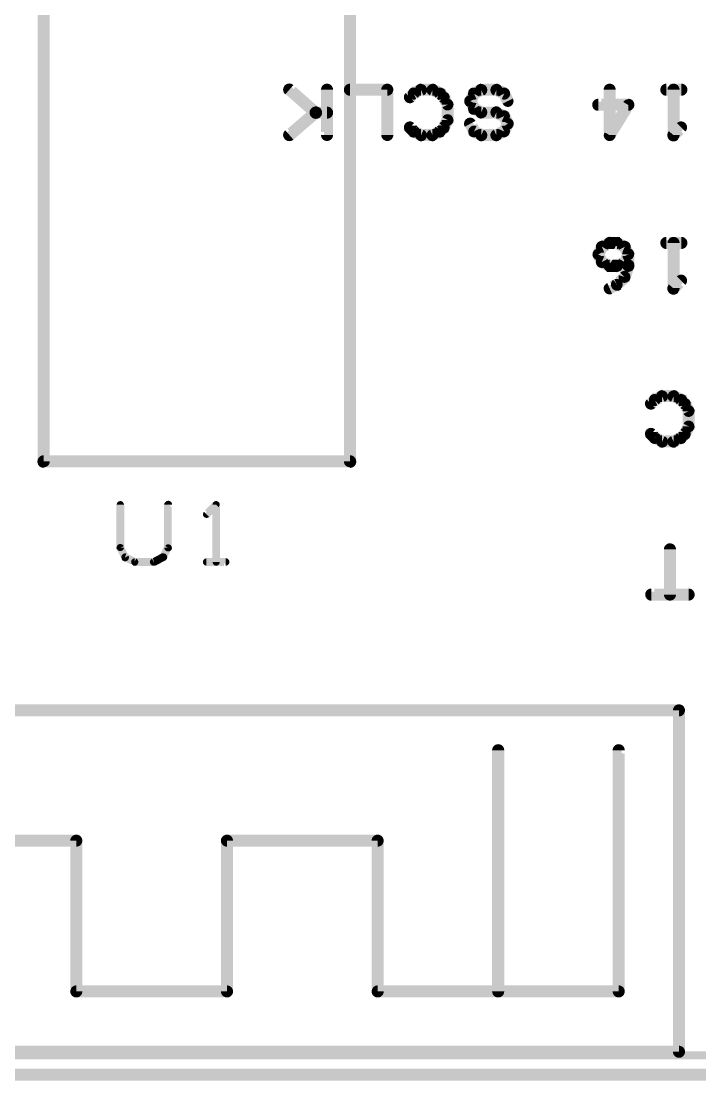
# Model space of a CAD drawing. Extents: x -1.7 to 62.6, y -2.2 to 33.2.
# Drawn here: x 40.27 to 51.52, y -2.06 to 15.56 of the extents above; entities that cross this region are included whole.
import ezdxf

# ---------------------------------------------------------------- set-up
doc = ezdxf.new("R2010")
doc.units = 0
doc.layers.add('_BOARD', color=254, linetype='CONTINUOUS')
doc.layers.add('TOP_SILK', color=1, linetype='CONTINUOUS')

msp = doc.modelspace()

# ---------------------------------------------------------------- linework, layer by layer
at = {"layer": '_BOARD', "color": 3}
msp.add_lwpolyline([(-1.59, -1.59, 0.13, 0.13, 0), (62.55, -1.59, 0, 0, 0), (62.55, -1.59, 0.06, 0.06, 0), (62.55, -1.62, 0.06, 0.06, 1), (62.55, -1.56, 0, 0, 0), (62.52, -1.59, 0.06, 0.06, 1), (62.58, -1.59, 0, 0, 0), (62.55, -1.59, 0, 0, 0), (62.55, -1.59, 0.13, 0.13, 0), (62.55, 32.07, 0, 0, 0), (62.55, 32.07, 0.06, 0.06, 0), (62.58, 32.07, 0.06, 0.06, 1), (62.52, 32.07, 0, 0, 0), (62.55, 32.04, 0.06, 0.06, 1), (62.55, 32.1, 0, 0, 0), (62.55, 32.07, 0, 0, 0), (62.55, 32.07, 0.13, 0.13, 0), (-1.59, 32.07, 0.13, 0.13, 0)], format="xyseb", dxfattribs=at)
at = {"layer": 'TOP_SILK', "color": 2}
for points in [[(54.61, -1.91, 0.2, 0.2, 0), (31.75, -1.91, 0, 0, 0), (31.75, -1.91, 0.1, 0.1, 0), (31.75, -1.96, 0.1, 0.1, -1), (31.75, -1.85, 0, 0, 0), (31.79, -1.87, 0.1, 0.1, -1), (31.71, -1.94, 0, 0, 0), (31.75, -1.91, 0, 0, 0), (31.75, -1.91, 0.2, 0.2, 0), (29.84, 0, 0, 0, 0), (29.84, 0, 0.1, 0.1, 0), (29.81, -0.04, 0.1, 0.1, -1), (29.88, 0.04, 0, 0, 0), (29.89, 0, 0.1, 0.1, -1), (29.8, 0, 0, 0, 0), (29.84, 0, 0, 0, 0), (29.84, 0, 0.2, 0.2, 0), (29.84, 33.02, 0, 0, 0)], [(45.72, 24.77, 0.2, 0.2, 0), (45.72, 8.26, 0, 0, 0), (45.72, 8.26, 0.1, 0.1, 0), (45.67, 8.26, 0.1, 0.1, 1), (45.77, 8.26, 0, 0, 0), (45.72, 8.2, 0.1, 0.1, 1), (45.72, 8.31, 0, 0, 0), (45.72, 8.26, 0, 0, 0), (45.72, 8.26, 0.2, 0.2, 0), (40.64, 8.26, 0.2, 0.2, 0), (40.64, 8.26, 0, 0, 0), (40.64, 8.26, 0.1, 0.1, 0), (40.64, 8.31, 0.1, 0.1, 1), (40.64, 8.2, 0, 0, 0), (40.59, 8.26, 0.1, 0.1, 1), (40.69, 8.26, 0, 0, 0), (40.64, 8.26, 0, 0, 0), (40.64, 8.26, 0.2, 0.2, 0), (40.64, 24.77, 0, 0, 0)], [(45.12, 14, 0.1, 0.1, 1), (45.19, 14.08, 0, 0, 0), (45.15, 14.04, 0, 0, 0), (45.15, 14.04, 0.2, 0.2, 0), (44.72, 14.42, 0.2, 0.2, 0), (44.72, 14.42, 0, 0, 0), (44.72, 14.42, 0.1, 0.1, 0), (44.75, 14.46, 0.1, 0.1, 1), (44.68, 14.38, 0, 0, 0)], [(45.39, 14.42, 0.1, 0.1, 1), (45.29, 14.42, 0, 0, 0), (45.34, 14.42, 0, 0, 0), (45.34, 14.42, 0.2, 0.2, 0), (45.34, 13.67, 0.2, 0.2, 0), (45.34, 13.67, 0, 0, 0), (45.34, 13.67, 0.1, 0.1, 0), (45.29, 13.67, 0.1, 0.1, 1), (45.39, 13.67, 0, 0, 0)], [(46.34, 14.37, 0.1, 0.1, 1), (46.34, 14.47, 0, 0, 0), (46.34, 14.42, 0, 0, 0), (46.34, 14.42, 0.2, 0.2, 0), (45.72, 14.42, 0.2, 0.2, 0), (45.72, 14.42, 0, 0, 0), (45.72, 14.42, 0.1, 0.1, 0), (45.72, 14.47, 0.1, 0.1, 1), (45.72, 14.37, 0, 0, 0)], [(46.29, 13.67, 0.1, 0.1, 1), (46.39, 13.67, 0, 0, 0), (46.34, 13.67, 0, 0, 0), (46.34, 13.67, 0.2, 0.2, 0), (46.34, 14.42, 0.2, 0.2, 0), (46.34, 14.42, 0, 0, 0), (46.34, 14.42, 0.1, 0.1, 0), (46.39, 14.42, 0.1, 0.1, 1), (46.29, 14.42, 0, 0, 0)], [(46.68, 14.33, 0.1, 0.1, 1), (46.75, 14.26, 0, 0, 0), (46.72, 14.29, 0, 0, 0), (46.72, 14.29, 0.2, 0.2, 0), (46.78, 14.36, 0.2, 0.2, 0), (46.78, 14.36, 0, 0, 0), (46.78, 14.36, 0.1, 0.1, 0), (46.81, 14.32, 0.1, 0.1, 1), (46.74, 14.39, 0, 0, 0)], [(46.76, 14.4, 0.1, 0.1, 1), (46.8, 14.31, 0, 0, 0), (46.78, 14.36, 0, 0, 0), (46.78, 14.36, 0.2, 0.2, 0), (46.9, 14.42, 0.2, 0.2, 0), (46.9, 14.42, 0, 0, 0), (46.9, 14.42, 0.1, 0.1, 0), (46.92, 14.37, 0.1, 0.1, 1), (46.88, 14.46, 0, 0, 0)], [(46.9, 14.47, 0.1, 0.1, 1), (46.9, 14.37, 0, 0, 0), (46.9, 14.42, 0, 0, 0), (46.9, 14.42, 0.2, 0.2, 0), (47.09, 14.42, 0.2, 0.2, 0), (47.09, 14.42, 0, 0, 0), (47.09, 14.42, 0.1, 0.1, 0), (47.09, 14.37, 0.1, 0.1, 1), (47.09, 14.47, 0, 0, 0)], [(47.11, 14.46, 0.1, 0.1, 1), (47.07, 14.37, 0, 0, 0), (47.09, 14.42, 0, 0, 0), (47.09, 14.42, 0.2, 0.2, 0), (47.22, 14.36, 0.2, 0.2, 0), (47.22, 14.36, 0, 0, 0), (47.22, 14.36, 0.1, 0.1, 0), (47.19, 14.31, 0.1, 0.1, 1), (47.24, 14.4, 0, 0, 0)], [(47.25, 14.39, 0.1, 0.1, 1), (47.18, 14.32, 0, 0, 0), (47.22, 14.36, 0, 0, 0), (47.22, 14.36, 0.2, 0.2, 0), (47.28, 14.29, 0.2, 0.2, 0), (47.28, 14.29, 0, 0, 0), (47.28, 14.29, 0.1, 0.1, 0), (47.24, 14.26, 0.1, 0.1, 1), (47.31, 14.33, 0, 0, 0)], [(47.82, 14.33, 0.1, 0.1, 1), (47.73, 14.38, 0, 0, 0), (47.78, 14.36, 0, 0, 0), (47.78, 14.36, 0.2, 0.2, 0), (47.72, 14.23, 0.2, 0.2, 0), (47.72, 14.23, 0, 0, 0), (47.72, 14.23, 0.1, 0.1, 0), (47.67, 14.25, 0.1, 0.1, 1), (47.76, 14.21, 0, 0, 0)], [(47.92, 14.37, 0.1, 0.1, 1), (47.88, 14.46, 0, 0, 0), (47.9, 14.42, 0, 0, 0), (47.9, 14.42, 0.2, 0.2, 0), (47.78, 14.36, 0.2, 0.2, 0), (47.78, 14.36, 0, 0, 0), (47.78, 14.36, 0.1, 0.1, 0), (47.76, 14.4, 0.1, 0.1, 1), (47.8, 14.31, 0, 0, 0)], [(48.15, 14.37, 0.1, 0.1, 1), (48.15, 14.47, 0, 0, 0), (48.15, 14.42, 0, 0, 0), (48.15, 14.42, 0.2, 0.2, 0), (47.9, 14.42, 0.2, 0.2, 0), (47.9, 14.42, 0, 0, 0), (47.9, 14.42, 0.1, 0.1, 0), (47.9, 14.47, 0.1, 0.1, 1), (47.9, 14.37, 0, 0, 0)], [(48.26, 14.31, 0.1, 0.1, 1), (48.3, 14.4, 0, 0, 0), (48.28, 14.36, 0, 0, 0), (48.28, 14.36, 0.2, 0.2, 0), (48.15, 14.42, 0.2, 0.2, 0), (48.15, 14.42, 0, 0, 0), (48.15, 14.42, 0.1, 0.1, 0), (48.17, 14.46, 0.1, 0.1, 1), (48.13, 14.37, 0, 0, 0)], [(48.3, 14.21, 0.1, 0.1, 1), (48.38, 14.25, 0, 0, 0), (48.34, 14.23, 0, 0, 0), (48.34, 14.23, 0.2, 0.2, 0), (48.28, 14.36, 0.2, 0.2, 0), (48.28, 14.36, 0, 0, 0), (48.28, 14.36, 0.1, 0.1, 0), (48.32, 14.38, 0.1, 0.1, 1), (48.23, 14.33, 0, 0, 0)], [(50.08, 14.42, 0.1, 0.1, 1), (49.98, 14.42, 0, 0, 0), (50.03, 14.42, 0, 0, 0), (50.03, 14.42, 0.2, 0.2, 0), (50.03, 13.67, 0.2, 0.2, 0), (50.03, 13.67, 0, 0, 0), (50.03, 13.67, 0.1, 0.1, 0), (49.98, 13.67, 0.1, 0.1, 1), (50.08, 13.67, 0, 0, 0)], [(51.22, 14.37, 0.1, 0.1, 1), (51.22, 14.47, 0, 0, 0), (51.22, 14.42, 0, 0, 0), (51.22, 14.42, 0.2, 0.2, 0), (50.97, 14.42, 0.2, 0.2, 0), (50.97, 14.42, 0, 0, 0), (50.97, 14.42, 0.1, 0.1, 0), (50.97, 14.47, 0.1, 0.1, 1), (50.97, 14.37, 0, 0, 0)], [(51.14, 14.42, 0.1, 0.1, 1), (51.04, 14.42, 0, 0, 0), (51.09, 14.42, 0, 0, 0), (51.09, 14.42, 0.2, 0.2, 0), (51.09, 13.67, 0.2, 0.2, 0), (51.09, 13.67, 0, 0, 0), (51.09, 13.67, 0.1, 0.1, 0), (51.04, 13.67, 0.1, 0.1, 1), (51.14, 13.67, 0, 0, 0)], [(47.32, 14.31, 0.1, 0.1, 1), (47.23, 14.27, 0, 0, 0), (47.28, 14.29, 0, 0, 0), (47.28, 14.29, 0.2, 0.2, 0), (47.34, 14.17, 0.2, 0.2, 0), (47.34, 14.17, 0, 0, 0), (47.34, 14.17, 0.1, 0.1, 0), (47.3, 14.15, 0.1, 0.1, 1), (47.38, 14.19, 0, 0, 0)], [(47.39, 14.17, 0.1, 0.1, 1), (47.29, 14.17, 0, 0, 0), (47.34, 14.17, 0, 0, 0), (47.34, 14.17, 0.2, 0.2, 0), (47.34, 13.92, 0.2, 0.2, 0), (47.34, 13.92, 0, 0, 0), (47.34, 13.92, 0.1, 0.1, 0), (47.29, 13.92, 0.1, 0.1, 1), (47.39, 13.92, 0, 0, 0)], [(47.76, 14.25, 0.1, 0.1, 1), (47.67, 14.21, 0, 0, 0), (47.72, 14.23, 0, 0, 0), (47.72, 14.23, 0.2, 0.2, 0), (47.78, 14.11, 0.2, 0.2, 0), (47.78, 14.11, 0, 0, 0), (47.78, 14.11, 0.1, 0.1, 0), (47.73, 14.08, 0.1, 0.1, 1), (47.82, 14.13, 0, 0, 0)], [(50.34, 14.12, 0.1, 0.1, 1), (50.34, 14.22, 0, 0, 0), (50.34, 14.17, 0, 0, 0), (50.34, 14.17, 0.2, 0.2, 0), (49.84, 14.17, 0.2, 0.2, 0), (49.84, 14.17, 0, 0, 0), (49.84, 14.17, 0.1, 0.1, 0), (49.84, 14.22, 0.1, 0.1, 1), (49.84, 14.12, 0, 0, 0)], [(49.99, 13.69, 0.1, 0.1, 1), (50.07, 13.64, 0, 0, 0), (50.03, 13.67, 0, 0, 0), (50.03, 13.67, 0.2, 0.2, 0), (50.34, 14.17, 0.2, 0.2, 0), (50.34, 14.17, 0, 0, 0), (50.34, 14.17, 0.1, 0.1, 0), (50.38, 14.14, 0.1, 0.1, 1), (50.3, 14.19, 0, 0, 0)], [(45.19, 14, 0.1, 0.1, 1), (45.12, 14.08, 0, 0, 0), (45.15, 14.04, 0, 0, 0), (45.15, 14.04, 0.2, 0.2, 0), (44.72, 13.67, 0.2, 0.2, 0), (44.72, 13.67, 0, 0, 0), (44.72, 13.67, 0.1, 0.1, 0), (44.68, 13.71, 0.1, 0.1, 1), (44.75, 13.63, 0, 0, 0)], [(45.34, 13.99, 0.1, 0.1, 1), (45.34, 14.09, 0, 0, 0), (45.34, 14.04, 0, 0, 0), (45.34, 14.04, 0.2, 0.2, 0), (45.15, 14.04, 0.2, 0.2, 0), (45.15, 14.04, 0, 0, 0), (45.15, 14.04, 0.1, 0.1, 0), (45.15, 14.09, 0.1, 0.1, 1), (45.15, 13.99, 0, 0, 0)], [(47.8, 14.15, 0.1, 0.1, 1), (47.76, 14.06, 0, 0, 0), (47.78, 14.11, 0, 0, 0), (47.78, 14.11, 0.2, 0.2, 0), (47.9, 14.04, 0.2, 0.2, 0), (47.9, 14.04, 0, 0, 0), (47.9, 14.04, 0.1, 0.1, 0), (47.88, 14, 0.1, 0.1, 1), (47.92, 14.09, 0, 0, 0)], [(47.9, 14.09, 0.1, 0.1, 1), (47.9, 13.99, 0, 0, 0), (47.9, 14.04, 0, 0, 0), (47.9, 14.04, 0.2, 0.2, 0), (48.15, 14.04, 0.2, 0.2, 0), (48.15, 14.04, 0, 0, 0), (48.15, 14.04, 0.1, 0.1, 0), (48.15, 13.99, 0.1, 0.1, 1), (48.15, 14.09, 0, 0, 0)], [(48.17, 14.09, 0.1, 0.1, 1), (48.13, 14, 0, 0, 0), (48.15, 14.04, 0, 0, 0), (48.15, 14.04, 0.2, 0.2, 0), (48.28, 13.98, 0.2, 0.2, 0), (48.28, 13.98, 0, 0, 0), (48.28, 13.98, 0.1, 0.1, 0), (48.26, 13.94, 0.1, 0.1, 1), (48.3, 14.02, 0, 0, 0)], [(48.32, 14, 0.1, 0.1, 1), (48.23, 13.96, 0, 0, 0), (48.28, 13.98, 0, 0, 0), (48.28, 13.98, 0.2, 0.2, 0), (48.34, 13.86, 0.2, 0.2, 0), (48.34, 13.86, 0, 0, 0), (48.34, 13.86, 0.1, 0.1, 0), (48.3, 13.83, 0.1, 0.1, 1), (48.38, 13.88, 0, 0, 0)], [(46.74, 13.69, 0.1, 0.1, 1), (46.81, 13.77, 0, 0, 0), (46.78, 13.73, 0, 0, 0), (46.78, 13.73, 0.2, 0.2, 0), (46.72, 13.79, 0.2, 0.2, 0), (46.72, 13.79, 0, 0, 0), (46.72, 13.79, 0.1, 0.1, 0), (46.75, 13.83, 0.1, 0.1, 1), (46.68, 13.76, 0, 0, 0)], [(47.31, 13.76, 0.1, 0.1, 1), (47.24, 13.83, 0, 0, 0), (47.28, 13.79, 0, 0, 0), (47.28, 13.79, 0.2, 0.2, 0), (47.22, 13.73, 0.2, 0.2, 0), (47.22, 13.73, 0, 0, 0), (47.22, 13.73, 0.1, 0.1, 0), (47.18, 13.77, 0.1, 0.1, 1), (47.25, 13.69, 0, 0, 0)], [(47.38, 13.9, 0.1, 0.1, 1), (47.3, 13.94, 0, 0, 0), (47.34, 13.92, 0, 0, 0), (47.34, 13.92, 0.2, 0.2, 0), (47.28, 13.79, 0.2, 0.2, 0), (47.28, 13.79, 0, 0, 0), (47.28, 13.79, 0.1, 0.1, 0), (47.23, 13.81, 0.1, 0.1, 1), (47.32, 13.77, 0, 0, 0)], [(47.73, 13.71, 0.1, 0.1, 1), (47.82, 13.75, 0, 0, 0), (47.78, 13.73, 0, 0, 0), (47.78, 13.73, 0.2, 0.2, 0), (47.72, 13.86, 0.2, 0.2, 0), (47.72, 13.86, 0, 0, 0), (47.72, 13.86, 0.1, 0.1, 0), (47.76, 13.88, 0.1, 0.1, 1), (47.67, 13.83, 0, 0, 0)], [(48.38, 13.83, 0.1, 0.1, 1), (48.3, 13.88, 0, 0, 0), (48.34, 13.86, 0, 0, 0), (48.34, 13.86, 0.2, 0.2, 0), (48.28, 13.73, 0.2, 0.2, 0), (48.28, 13.73, 0, 0, 0), (48.28, 13.73, 0.1, 0.1, 0), (48.23, 13.75, 0.1, 0.1, 1), (48.32, 13.71, 0, 0, 0)], [(51.05, 13.7, 0.1, 0.1, 1), (51.13, 13.63, 0, 0, 0), (51.09, 13.67, 0, 0, 0), (51.09, 13.67, 0.2, 0.2, 0), (51.22, 13.79, 0.2, 0.2, 0), (51.22, 13.79, 0, 0, 0), (51.22, 13.79, 0.1, 0.1, 0), (51.25, 13.76, 0.1, 0.1, 1), (51.18, 13.83, 0, 0, 0)], [(46.88, 13.62, 0.1, 0.1, 1), (46.92, 13.71, 0, 0, 0), (46.9, 13.67, 0, 0, 0), (46.9, 13.67, 0.2, 0.2, 0), (46.78, 13.73, 0.2, 0.2, 0), (46.78, 13.73, 0, 0, 0), (46.78, 13.73, 0.1, 0.1, 0), (46.8, 13.77, 0.1, 0.1, 1), (46.76, 13.69, 0, 0, 0)], [(47.09, 13.62, 0.1, 0.1, 1), (47.09, 13.72, 0, 0, 0), (47.09, 13.67, 0, 0, 0), (47.09, 13.67, 0.2, 0.2, 0), (46.9, 13.67, 0.2, 0.2, 0), (46.9, 13.67, 0, 0, 0), (46.9, 13.67, 0.1, 0.1, 0), (46.9, 13.72, 0.1, 0.1, 1), (46.9, 13.62, 0, 0, 0)], [(47.24, 13.69, 0.1, 0.1, 1), (47.19, 13.77, 0, 0, 0), (47.22, 13.73, 0, 0, 0), (47.22, 13.73, 0.2, 0.2, 0), (47.09, 13.67, 0.2, 0.2, 0), (47.09, 13.67, 0, 0, 0), (47.09, 13.67, 0.1, 0.1, 0), (47.07, 13.71, 0.1, 0.1, 1), (47.11, 13.62, 0, 0, 0)], [(47.88, 13.62, 0.1, 0.1, 1), (47.92, 13.71, 0, 0, 0), (47.9, 13.67, 0, 0, 0), (47.9, 13.67, 0.2, 0.2, 0), (47.78, 13.73, 0.2, 0.2, 0), (47.78, 13.73, 0, 0, 0), (47.78, 13.73, 0.1, 0.1, 0), (47.8, 13.77, 0.1, 0.1, 1), (47.76, 13.69, 0, 0, 0)], [(48.15, 13.62, 0.1, 0.1, 1), (48.15, 13.72, 0, 0, 0), (48.15, 13.67, 0, 0, 0), (48.15, 13.67, 0.2, 0.2, 0), (47.9, 13.67, 0.2, 0.2, 0), (47.9, 13.67, 0, 0, 0), (47.9, 13.67, 0.1, 0.1, 0), (47.9, 13.72, 0.1, 0.1, 1), (47.9, 13.62, 0, 0, 0)], [(48.3, 13.69, 0.1, 0.1, 1), (48.26, 13.77, 0, 0, 0), (48.28, 13.73, 0, 0, 0), (48.28, 13.73, 0.2, 0.2, 0), (48.15, 13.67, 0.2, 0.2, 0), (48.15, 13.67, 0, 0, 0), (48.15, 13.67, 0.1, 0.1, 0), (48.13, 13.71, 0.1, 0.1, 1), (48.17, 13.62, 0, 0, 0)], [(49.88, 11.86, 0.1, 0.1, 1), (49.92, 11.77, 0, 0, 0), (49.9, 11.81, 0, 0, 0), (49.9, 11.81, 0.2, 0.2, 0), (50.03, 11.88, 0.2, 0.2, 0), (50.03, 11.88, 0, 0, 0), (50.03, 11.88, 0.1, 0.1, 0), (50.05, 11.83, 0.1, 0.1, 1), (50.01, 11.92, 0, 0, 0)], [(50.03, 11.93, 0.1, 0.1, 1), (50.03, 11.83, 0, 0, 0), (50.03, 11.88, 0, 0, 0), (50.03, 11.88, 0.2, 0.2, 0), (50.15, 11.88, 0.2, 0.2, 0), (50.15, 11.88, 0, 0, 0), (50.15, 11.88, 0.1, 0.1, 0), (50.15, 11.83, 0.1, 0.1, 1), (50.15, 11.93, 0, 0, 0)], [(50.17, 11.92, 0.1, 0.1, 1), (50.13, 11.83, 0, 0, 0), (50.15, 11.88, 0, 0, 0), (50.15, 11.88, 0.2, 0.2, 0), (50.28, 11.81, 0.2, 0.2, 0), (50.28, 11.81, 0, 0, 0), (50.28, 11.81, 0.1, 0.1, 0), (50.26, 11.77, 0.1, 0.1, 1), (50.3, 11.86, 0, 0, 0)], [(51.22, 11.83, 0.1, 0.1, 1), (51.22, 11.93, 0, 0, 0), (51.22, 11.88, 0, 0, 0), (51.22, 11.88, 0.2, 0.2, 0), (50.97, 11.88, 0.2, 0.2, 0), (50.97, 11.88, 0, 0, 0), (50.97, 11.88, 0.1, 0.1, 0), (50.97, 11.93, 0.1, 0.1, 1), (50.97, 11.83, 0, 0, 0)], [(51.14, 11.88, 0.1, 0.1, 1), (51.04, 11.88, 0, 0, 0), (51.09, 11.88, 0, 0, 0), (51.09, 11.88, 0.2, 0.2, 0), (51.09, 11.13, 0.2, 0.2, 0), (51.09, 11.13, 0, 0, 0), (51.09, 11.13, 0.1, 0.1, 0), (51.04, 11.13, 0.1, 0.1, 1), (51.14, 11.13, 0, 0, 0)], [(49.8, 11.71, 0.1, 0.1, 1), (49.88, 11.67, 0, 0, 0), (49.84, 11.69, 0, 0, 0), (49.84, 11.69, 0.2, 0.2, 0), (49.9, 11.81, 0.2, 0.2, 0), (49.9, 11.81, 0, 0, 0), (49.9, 11.81, 0.1, 0.1, 0), (49.95, 11.79, 0.1, 0.1, 1), (49.86, 11.84, 0, 0, 0)], [(49.86, 11.54, 0.1, 0.1, 1), (49.95, 11.59, 0, 0, 0), (49.9, 11.56, 0, 0, 0), (49.9, 11.56, 0.2, 0.2, 0), (49.84, 11.69, 0.2, 0.2, 0), (49.84, 11.69, 0, 0, 0), (49.84, 11.69, 0.1, 0.1, 0), (49.88, 11.71, 0.1, 0.1, 1), (49.8, 11.67, 0, 0, 0)], [(50.32, 11.84, 0.1, 0.1, 1), (50.23, 11.79, 0, 0, 0), (50.28, 11.81, 0, 0, 0), (50.28, 11.81, 0.2, 0.2, 0), (50.34, 11.69, 0.2, 0.2, 0), (50.34, 11.69, 0, 0, 0), (50.34, 11.69, 0.1, 0.1, 0), (50.3, 11.67, 0.1, 0.1, 1), (50.38, 11.71, 0, 0, 0)], [(50.38, 11.67, 0.1, 0.1, 1), (50.3, 11.71, 0, 0, 0), (50.34, 11.69, 0, 0, 0), (50.34, 11.69, 0.2, 0.2, 0), (50.28, 11.56, 0.2, 0.2, 0), (50.28, 11.56, 0, 0, 0), (50.28, 11.56, 0.1, 0.1, 0), (50.23, 11.59, 0.1, 0.1, 1), (50.32, 11.54, 0, 0, 0)], [(50.39, 11.69, 0.1, 0.1, 1), (50.29, 11.69, 0, 0, 0), (50.34, 11.69, 0, 0, 0), (50.34, 11.69, 0.2, 0.2, 0), (50.34, 11.5, 0.2, 0.2, 0), (50.34, 11.5, 0, 0, 0), (50.34, 11.5, 0.1, 0.1, 0), (50.29, 11.5, 0.1, 0.1, 1), (50.39, 11.5, 0, 0, 0)], [(50.01, 11.46, 0.1, 0.1, 1), (50.05, 11.55, 0, 0, 0), (50.03, 11.5, 0, 0, 0), (50.03, 11.5, 0.2, 0.2, 0), (49.9, 11.56, 0.2, 0.2, 0), (49.9, 11.56, 0, 0, 0), (49.9, 11.56, 0.1, 0.1, 0), (49.92, 11.61, 0.1, 0.1, 1), (49.88, 11.52, 0, 0, 0)], [(50.15, 11.45, 0.1, 0.1, 1), (50.15, 11.55, 0, 0, 0), (50.15, 11.5, 0, 0, 0), (50.15, 11.5, 0.2, 0.2, 0), (50.03, 11.5, 0.2, 0.2, 0), (50.03, 11.5, 0, 0, 0), (50.03, 11.5, 0.1, 0.1, 0), (50.03, 11.55, 0.1, 0.1, 1), (50.03, 11.45, 0, 0, 0)], [(50.3, 11.52, 0.1, 0.1, 1), (50.26, 11.61, 0, 0, 0), (50.28, 11.56, 0, 0, 0), (50.28, 11.56, 0.2, 0.2, 0), (50.15, 11.5, 0.2, 0.2, 0), (50.15, 11.5, 0, 0, 0), (50.15, 11.5, 0.1, 0.1, 0), (50.13, 11.55, 0.1, 0.1, 1), (50.17, 11.46, 0, 0, 0)], [(50.39, 11.49, 0.1, 0.1, 1), (50.29, 11.52, 0, 0, 0), (50.34, 11.5, 0, 0, 0), (50.34, 11.5, 0.2, 0.2, 0), (50.28, 11.31, 0.2, 0.2, 0), (50.28, 11.31, 0, 0, 0), (50.28, 11.31, 0.1, 0.1, 0), (50.23, 11.33, 0.1, 0.1, 1), (50.32, 11.3, 0, 0, 0)], [(50.31, 11.28, 0.1, 0.1, 1), (50.24, 11.35, 0, 0, 0), (50.28, 11.31, 0, 0, 0), (50.28, 11.31, 0.2, 0.2, 0), (50.15, 11.19, 0.2, 0.2, 0), (50.15, 11.19, 0, 0, 0), (50.15, 11.19, 0.1, 0.1, 0), (50.12, 11.23, 0.1, 0.1, 1), (50.19, 11.15, 0, 0, 0)], [(50.17, 11.15, 0.1, 0.1, 1), (50.13, 11.23, 0, 0, 0), (50.15, 11.19, 0, 0, 0), (50.15, 11.19, 0.2, 0.2, 0), (50.03, 11.13, 0.2, 0.2, 0), (50.03, 11.13, 0, 0, 0), (50.03, 11.13, 0.1, 0.1, 0), (50.01, 11.17, 0.1, 0.1, 1), (50.05, 11.08, 0, 0, 0)], [(51.05, 11.16, 0.1, 0.1, 1), (51.13, 11.09, 0, 0, 0), (51.09, 11.13, 0, 0, 0), (51.09, 11.13, 0.2, 0.2, 0), (51.22, 11.25, 0.2, 0.2, 0), (51.22, 11.25, 0, 0, 0), (51.22, 11.25, 0.1, 0.1, 0), (51.25, 11.22, 0.1, 0.1, 1), (51.18, 11.29, 0, 0, 0)], [(50.68, 9.25, 0.1, 0.1, 1), (50.75, 9.18, 0, 0, 0), (50.72, 9.21, 0, 0, 0), (50.72, 9.21, 0.2, 0.2, 0), (50.78, 9.28, 0.2, 0.2, 0), (50.78, 9.28, 0, 0, 0), (50.78, 9.28, 0.1, 0.1, 0), (50.81, 9.24, 0.1, 0.1, 1), (50.74, 9.31, 0, 0, 0)], [(50.76, 9.32, 0.1, 0.1, 1), (50.8, 9.23, 0, 0, 0), (50.78, 9.28, 0, 0, 0), (50.78, 9.28, 0.2, 0.2, 0), (50.9, 9.34, 0.2, 0.2, 0), (50.9, 9.34, 0, 0, 0), (50.9, 9.34, 0.1, 0.1, 0), (50.92, 9.29, 0.1, 0.1, 1), (50.88, 9.38, 0, 0, 0)], [(50.9, 9.39, 0.1, 0.1, 1), (50.9, 9.29, 0, 0, 0), (50.9, 9.34, 0, 0, 0), (50.9, 9.34, 0.2, 0.2, 0), (51.09, 9.34, 0.2, 0.2, 0), (51.09, 9.34, 0, 0, 0), (51.09, 9.34, 0.1, 0.1, 0), (51.09, 9.29, 0.1, 0.1, 1), (51.09, 9.39, 0, 0, 0)], [(51.11, 9.38, 0.1, 0.1, 1), (51.07, 9.29, 0, 0, 0), (51.09, 9.34, 0, 0, 0), (51.09, 9.34, 0.2, 0.2, 0), (51.22, 9.28, 0.2, 0.2, 0), (51.22, 9.28, 0, 0, 0), (51.22, 9.28, 0.1, 0.1, 0), (51.19, 9.23, 0.1, 0.1, 1), (51.24, 9.32, 0, 0, 0)], [(51.25, 9.31, 0.1, 0.1, 1), (51.18, 9.24, 0, 0, 0), (51.22, 9.28, 0, 0, 0), (51.22, 9.28, 0.2, 0.2, 0), (51.28, 9.21, 0.2, 0.2, 0), (51.28, 9.21, 0, 0, 0), (51.28, 9.21, 0.1, 0.1, 0), (51.24, 9.18, 0.1, 0.1, 1), (51.31, 9.25, 0, 0, 0)], [(51.32, 9.23, 0.1, 0.1, 1), (51.23, 9.19, 0, 0, 0), (51.28, 9.21, 0, 0, 0), (51.28, 9.21, 0.2, 0.2, 0), (51.34, 9.09, 0.2, 0.2, 0), (51.34, 9.09, 0, 0, 0), (51.34, 9.09, 0.1, 0.1, 0), (51.3, 9.07, 0.1, 0.1, 1), (51.38, 9.11, 0, 0, 0)], [(51.39, 9.09, 0.1, 0.1, 1), (51.29, 9.09, 0, 0, 0), (51.34, 9.09, 0, 0, 0), (51.34, 9.09, 0.2, 0.2, 0), (51.34, 8.84, 0.2, 0.2, 0), (51.34, 8.84, 0, 0, 0), (51.34, 8.84, 0.1, 0.1, 0), (51.29, 8.84, 0.1, 0.1, 1), (51.39, 8.84, 0, 0, 0)], [(51.38, 8.82, 0.1, 0.1, 1), (51.3, 8.86, 0, 0, 0), (51.34, 8.84, 0, 0, 0), (51.34, 8.84, 0.2, 0.2, 0), (51.28, 8.71, 0.2, 0.2, 0), (51.28, 8.71, 0, 0, 0), (51.28, 8.71, 0.1, 0.1, 0), (51.23, 8.73, 0.1, 0.1, 1), (51.32, 8.69, 0, 0, 0)], [(50.74, 8.61, 0.1, 0.1, 1), (50.81, 8.69, 0, 0, 0), (50.78, 8.65, 0, 0, 0), (50.78, 8.65, 0.2, 0.2, 0), (50.72, 8.71, 0.2, 0.2, 0), (50.72, 8.71, 0, 0, 0), (50.72, 8.71, 0.1, 0.1, 0), (50.75, 8.75, 0.1, 0.1, 1), (50.68, 8.68, 0, 0, 0)], [(51.31, 8.68, 0.1, 0.1, 1), (51.24, 8.75, 0, 0, 0), (51.28, 8.71, 0, 0, 0), (51.28, 8.71, 0.2, 0.2, 0), (51.22, 8.65, 0.2, 0.2, 0), (51.22, 8.65, 0, 0, 0), (51.22, 8.65, 0.1, 0.1, 0), (51.18, 8.69, 0.1, 0.1, 1), (51.25, 8.61, 0, 0, 0)], [(50.88, 8.54, 0.1, 0.1, 1), (50.92, 8.63, 0, 0, 0), (50.9, 8.59, 0, 0, 0), (50.9, 8.59, 0.2, 0.2, 0), (50.78, 8.65, 0.2, 0.2, 0), (50.78, 8.65, 0, 0, 0), (50.78, 8.65, 0.1, 0.1, 0), (50.8, 8.69, 0.1, 0.1, 1), (50.76, 8.61, 0, 0, 0)], [(51.09, 8.54, 0.1, 0.1, 1), (51.09, 8.64, 0, 0, 0), (51.09, 8.59, 0, 0, 0), (51.09, 8.59, 0.2, 0.2, 0), (50.9, 8.59, 0.2, 0.2, 0), (50.9, 8.59, 0, 0, 0), (50.9, 8.59, 0.1, 0.1, 0), (50.9, 8.64, 0.1, 0.1, 1), (50.9, 8.54, 0, 0, 0)], [(51.24, 8.61, 0.1, 0.1, 1), (51.19, 8.69, 0, 0, 0), (51.22, 8.65, 0, 0, 0), (51.22, 8.65, 0.2, 0.2, 0), (51.09, 8.59, 0.2, 0.2, 0), (51.09, 8.59, 0, 0, 0), (51.09, 8.59, 0.1, 0.1, 0), (51.07, 8.63, 0.1, 0.1, 1), (51.11, 8.54, 0, 0, 0)], [(41.94, 7.54, 0.06, 0.06, 1), (41.88, 7.54, 0, 0, 0), (41.91, 7.54, 0, 0, 0), (41.91, 7.54, 0.13, 0.13, 0), (41.91, 6.83, 0.13, 0.13, 0), (41.91, 6.83, 0, 0, 0), (41.91, 6.83, 0.06, 0.06, 0), (41.88, 6.83, 0.06, 0.06, 1), (41.94, 6.83, 0, 0, 0)], [(42.67, 6.83, 0.06, 0.06, 1), (42.74, 6.83, 0, 0, 0), (42.7, 6.83, 0, 0, 0), (42.7, 6.83, 0.13, 0.13, 0), (42.7, 7.54, 0.13, 0.13, 0), (42.7, 7.54, 0, 0, 0), (42.7, 7.54, 0.06, 0.06, 0), (42.74, 7.54, 0.06, 0.06, 1), (42.67, 7.54, 0, 0, 0)], [(43.52, 7.52, 0.06, 0.06, 1), (43.48, 7.56, 0, 0, 0), (43.5, 7.54, 0, 0, 0), (43.5, 7.54, 0.13, 0.13, 0), (43.34, 7.38, 0.13, 0.13, 0), (43.34, 7.38, 0, 0, 0), (43.34, 7.38, 0.06, 0.06, 0), (43.32, 7.4, 0.06, 0.06, 1), (43.36, 7.36, 0, 0, 0)], [(43.47, 6.59, 0.06, 0.06, 1), (43.53, 6.59, 0, 0, 0), (43.5, 6.59, 0, 0, 0), (43.5, 6.59, 0.13, 0.13, 0), (43.5, 7.54, 0.13, 0.13, 0), (43.5, 7.54, 0, 0, 0), (43.5, 7.54, 0.06, 0.06, 0), (43.53, 7.54, 0.06, 0.06, 1), (43.47, 7.54, 0, 0, 0)], [(41.94, 6.84, 0.06, 0.06, 1), (41.88, 6.81, 0, 0, 0), (41.91, 6.83, 0, 0, 0), (41.91, 6.83, 0.13, 0.13, 0), (41.99, 6.67, 0.13, 0.13, 0), (41.99, 6.67, 0, 0, 0), (41.99, 6.67, 0.06, 0.06, 0), (41.96, 6.65, 0.06, 0.06, 1), (42.02, 6.68, 0, 0, 0)], [(42.6, 6.68, 0.06, 0.06, 1), (42.65, 6.65, 0, 0, 0), (42.62, 6.67, 0, 0, 0), (42.62, 6.67, 0.13, 0.13, 0), (42.7, 6.83, 0.13, 0.13, 0), (42.7, 6.83, 0, 0, 0), (42.7, 6.83, 0.06, 0.06, 0), (42.73, 6.81, 0.06, 0.06, 1), (42.68, 6.84, 0, 0, 0)], [(51.08, 6.8, 0.1, 0.1, 1), (50.98, 6.8, 0, 0, 0), (51.03, 6.8, 0, 0, 0), (51.03, 6.8, 0.2, 0.2, 0), (51.03, 6.05, 0.2, 0.2, 0), (51.03, 6.05, 0, 0, 0), (51.03, 6.05, 0.1, 0.1, 0), (50.98, 6.05, 0.1, 0.1, 1), (51.08, 6.05, 0, 0, 0)], [(42, 6.7, 0.06, 0.06, 1), (41.98, 6.64, 0, 0, 0), (41.99, 6.67, 0, 0, 0), (41.99, 6.67, 0.13, 0.13, 0), (42.15, 6.59, 0.13, 0.13, 0), (42.15, 6.59, 0, 0, 0), (42.15, 6.59, 0.06, 0.06, 0), (42.13, 6.56, 0.06, 0.06, 1), (42.16, 6.62, 0, 0, 0)], [(42.45, 6.62, 0.06, 0.06, 1), (42.48, 6.56, 0, 0, 0), (42.47, 6.59, 0, 0, 0), (42.47, 6.59, 0.13, 0.13, 0), (42.62, 6.67, 0.13, 0.13, 0), (42.62, 6.67, 0, 0, 0), (42.62, 6.67, 0.06, 0.06, 0), (42.64, 6.64, 0.06, 0.06, 1), (42.61, 6.7, 0, 0, 0)], [(42.15, 6.62, 0.06, 0.06, 1), (42.15, 6.56, 0, 0, 0), (42.15, 6.59, 0, 0, 0), (42.15, 6.59, 0.13, 0.13, 0), (42.47, 6.59, 0.13, 0.13, 0), (42.47, 6.59, 0, 0, 0), (42.47, 6.59, 0.06, 0.06, 0), (42.47, 6.56, 0.06, 0.06, 1), (42.47, 6.62, 0, 0, 0)], [(43.34, 6.62, 0.06, 0.06, 1), (43.34, 6.56, 0, 0, 0), (43.34, 6.59, 0, 0, 0), (43.34, 6.59, 0.13, 0.13, 0), (43.66, 6.59, 0.13, 0.13, 0), (43.66, 6.59, 0, 0, 0), (43.66, 6.59, 0.06, 0.06, 0), (43.66, 6.56, 0.06, 0.06, 1), (43.66, 6.62, 0, 0, 0)], [(51.34, 6, 0.1, 0.1, 1), (51.34, 6.1, 0, 0, 0), (51.34, 6.05, 0, 0, 0), (51.34, 6.05, 0.2, 0.2, 0), (50.72, 6.05, 0.2, 0.2, 0), (50.72, 6.05, 0, 0, 0), (50.72, 6.05, 0.1, 0.1, 0), (50.72, 6.1, 0.1, 0.1, 1), (50.72, 6, 0, 0, 0)], [(35.18, -1.53, 0.2, 0.2, 0), (51.18, -1.53, 0, 0, 0), (51.18, -1.53, 0.1, 0.1, 0), (51.18, -1.58, 0.1, 0.1, 1), (51.18, -1.48, 0, 0, 0), (51.13, -1.53, 0.1, 0.1, 1), (51.23, -1.53, 0, 0, 0), (51.18, -1.53, 0, 0, 0), (51.18, -1.53, 0.2, 0.2, 0), (51.18, 4.13, 0.2, 0.2, 0), (51.18, 4.13, 0, 0, 0), (51.18, 4.13, 0.1, 0.1, 0), (51.23, 4.13, 0.1, 0.1, 1), (51.13, 4.13, 0, 0, 0), (51.18, 4.08, 0.1, 0.1, 1), (51.18, 4.18, 0, 0, 0), (51.18, 4.13, 0, 0, 0), (51.18, 4.13, 0.2, 0.2, 0), (35.18, 4.13, 0, 0, 0)], [(38.68, 1.97, 0.2, 0.2, 0), (41.18, 1.97, 0, 0, 0), (41.18, 1.97, 0.1, 0.1, 0), (41.18, 1.92, 0.1, 0.1, 1), (41.18, 2.02, 0, 0, 0), (41.23, 1.97, 0.1, 0.1, 1), (41.13, 1.97, 0, 0, 0), (41.18, 1.97, 0, 0, 0), (41.18, 1.97, 0.2, 0.2, 0), (41.18, -0.53, 0, 0, 0), (41.18, -0.53, 0.1, 0.1, 0), (41.13, -0.53, 0.1, 0.1, 1), (41.23, -0.53, 0, 0, 0), (41.18, -0.48, 0.1, 0.1, 1), (41.18, -0.58, 0, 0, 0), (41.18, -0.53, 0, 0, 0), (41.18, -0.53, 0.2, 0.2, 0), (43.68, -0.53, 0, 0, 0), (43.68, -0.53, 0.1, 0.1, 0), (43.68, -0.58, 0.1, 0.1, 1), (43.68, -0.48, 0, 0, 0), (43.63, -0.53, 0.1, 0.1, 1), (43.73, -0.53, 0, 0, 0), (43.68, -0.53, 0, 0, 0), (43.68, -0.53, 0.2, 0.2, 0), (43.68, 1.97, 0, 0, 0), (43.68, 1.97, 0.1, 0.1, 0), (43.73, 1.97, 0.1, 0.1, 1), (43.63, 1.97, 0, 0, 0), (43.68, 2.02, 0.1, 0.1, 1), (43.68, 1.92, 0, 0, 0), (43.68, 1.97, 0, 0, 0), (43.68, 1.97, 0.2, 0.2, 0), (46.18, 1.97, 0, 0, 0), (46.18, 1.97, 0.1, 0.1, 0), (46.18, 1.92, 0.1, 0.1, 1), (46.18, 2.02, 0, 0, 0), (46.23, 1.97, 0.1, 0.1, 1), (46.13, 1.97, 0, 0, 0), (46.18, 1.97, 0, 0, 0), (46.18, 1.97, 0.2, 0.2, 0), (46.18, -0.53, 0, 0, 0), (46.18, -0.53, 0.1, 0.1, 0), (46.13, -0.53, 0.1, 0.1, 1), (46.23, -0.53, 0, 0, 0), (46.18, -0.48, 0.1, 0.1, 1), (46.18, -0.58, 0, 0, 0), (46.18, -0.53, 0, 0, 0), (46.18, -0.53, 0.2, 0.2, 0), (50.18, -0.53, 0, 0, 0), (50.18, -0.53, 0.1, 0.1, 0), (50.18, -0.58, 0.1, 0.1, 1), (50.18, -0.48, 0, 0, 0), (50.13, -0.53, 0.1, 0.1, 1), (50.23, -0.53, 0, 0, 0), (50.18, -0.53, 0, 0, 0), (50.18, -0.53, 0.2, 0.2, 0), (50.18, 3.47, 0.2, 0.2, 0), (50.18, 3.47, 0, 0, 0), (50.18, 3.47, 0.1, 0.1, 0), (50.23, 3.47, 0.1, 0.1, 1), (50.13, 3.47, 0, 0, 0)], [(48.23, 3.47, 0.1, 0.1, 1), (48.13, 3.47, 0, 0, 0), (48.18, 3.47, 0, 0, 0), (48.18, 3.47, 0.2, 0.2, 0), (48.18, -0.53, 0.2, 0.2, 0), (48.18, -0.53, 0, 0, 0), (48.18, -0.53, 0.1, 0.1, 0), (48.13, -0.53, 0.1, 0.1, 1), (48.23, -0.53, 0, 0, 0)]]:
    msp.add_lwpolyline(points, format="xyseb", dxfattribs=at)

doc.saveas('drawing.dxf')
